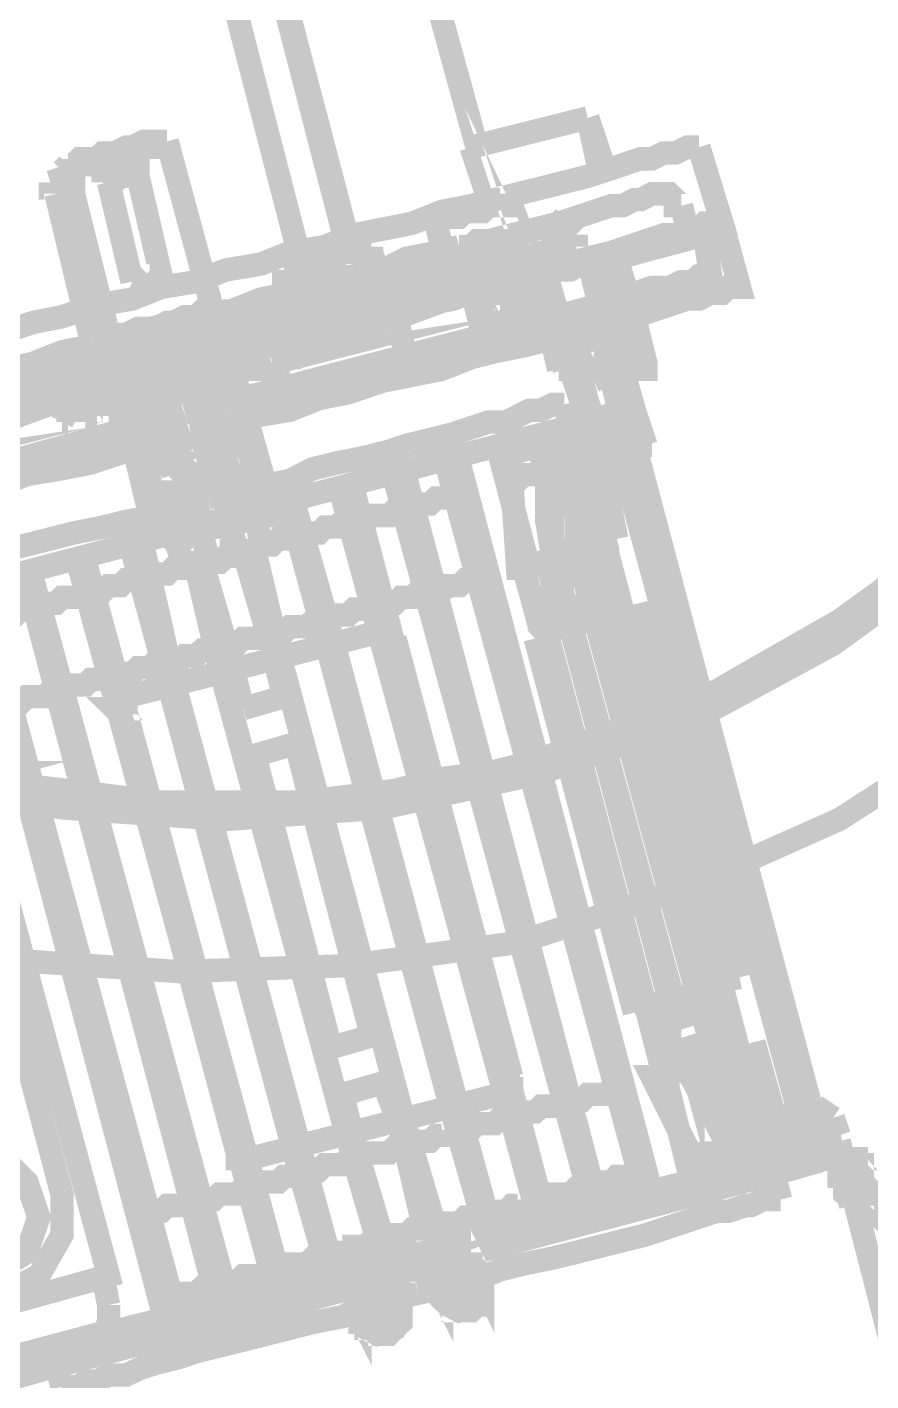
# Model space of a CAD drawing. Extents: x 0.1 to 11.6, y 0.3 to 16.2.
# Drawn here: x 10.2551 to 10.4958, y 6.325 to 6.7109 of the extents above; entities that cross this region are included whole.
import ezdxf

# ---------------------------------------------------------------- set-up
doc = ezdxf.new("R2010")
doc.units = 0
doc.header["$MEASUREMENT"] = 0

msp = doc.modelspace()

# ---------------------------------------------------------------- linework, layer by layer
at = {"color": 0, "const_width": 0.00667}
for points in [[(10.1433, 6.535), (10.1383, 6.53836), (10.0983, 6.56332), (10.0733, 6.52501), (10.1133, 6.49669), (10.1567, 6.47331), (10.2017, 6.45665), (10.25, 6.44499), (10.2983, 6.44168), (10.3467, 6.44336), (10.395, 6.44997), (10.4417, 6.465), (10.4867, 6.48503), (10.5283, 6.51167), (10.565, 6.54167), (10.5983, 6.57835), (10.6267, 6.61664), (10.65, 6.66), (10.6667, 6.70665), (10.6783, 6.75331), (10.6833, 6.80165), (10.6934, 7.12668)], [(10.3834, 6.67665), (10.36, 6.76167)], [(10.095, 6.56), (10.1367, 6.53331), (10.1767, 6.51335), (10.22, 6.49669), (10.265, 6.48833), (10.3117, 6.48503), (10.3567, 6.48833), (10.4017, 6.49832), (10.445, 6.51335), (10.485, 6.535), (10.5217, 6.56168), (10.555, 6.595), (10.5833, 6.62999), (10.6067, 6.66997), (10.6233, 6.71332), (10.635, 6.75836)], [(10.3467, 6.65001), (10.32, 6.75168)], [(10.32, 6.75), (10.3467, 6.64665)], [(10.3066, 6.74669), (10.3333, 6.64333)], [(10.3817, 6.67665), (10.415, 6.685)], [(10.3967, 6.64665), (10.3983, 6.64165), (10.3967, 6.64501)], [(10.415, 6.685), (10.4183, 6.66997)], [(10.42, 6.66997), (10.415, 6.685)], [(10.4467, 6.67665), (10.445, 6.67665), (10.4434, 6.67665), (10.44, 6.67503), (10.4367, 6.67503), (10.4333, 6.67333), (10.43, 6.67333), (10.425, 6.67165), (10.42, 6.66997), (10.415, 6.66835), (10.4083, 6.66667), (10.4017, 6.66499), (10.395, 6.66336), (10.3883, 6.66168), (10.3817, 6.66), (10.3733, 6.65831), (10.365, 6.655), (10.3567, 6.65332), (10.3483, 6.65169), (10.34, 6.64833), (10.33, 6.64665), (10.3217, 6.64333), (10.3117, 6.64165), (10.3033, 6.63835), (10.2933, 6.63667), (10.285, 6.63336), (10.275, 6.63167), (10.265, 6.62831), (10.2567, 6.62668), (10.2467, 6.62332)], [(10.2933, 6.67833), (10.295, 6.67833), (10.2933, 6.67833), (10.2933, 6.67665), (10.2917, 6.67665), (10.2884, 6.67665), (10.2867, 6.67503), (10.2833, 6.67503), (10.28, 6.67333)], [(10.2933, 6.67833), (10.2917, 6.67833), (10.29, 6.67833), (10.2884, 6.67833), (10.285, 6.67665), (10.2833, 6.67665), (10.28, 6.67503)], [(10.2867, 6.67665), (10.2867, 6.67333), (10.285, 6.67165), (10.2833, 6.67165), (10.2817, 6.67165)], [(10.3117, 6.61664), (10.295, 6.67833)], [(10.4467, 6.67665), (10.4533, 6.655), (10.4517, 6.655), (10.45, 6.655), (10.4483, 6.655), (10.4467, 6.65332), (10.4434, 6.65332), (10.44, 6.65169), (10.4367, 6.65169), (10.4316, 6.65001), (10.4267, 6.64833), (10.4217, 6.64665), (10.415, 6.64501), (10.4083, 6.64333), (10.4017, 6.64165), (10.395, 6.63997), (10.3883, 6.63835), (10.38, 6.63667), (10.3717, 6.63336), (10.3633, 6.63167), (10.355, 6.62999), (10.3467, 6.62668), (10.3383, 6.625), (10.3283, 6.62169), (10.32, 6.62001), (10.31, 6.61664), (10.3017, 6.61501)], [(10.3867, 6.66168), (10.3817, 6.67665)], [(10.28, 6.67333), (10.2767, 6.67333), (10.275, 6.67165), (10.2717, 6.67165), (10.27, 6.67165), (10.2683, 6.66997), (10.2667, 6.66997), (10.265, 6.66997)], [(10.28, 6.67503), (10.2767, 6.67503), (10.275, 6.67333), (10.2717, 6.67333), (10.27, 6.67333), (10.2683, 6.67165), (10.2667, 6.67165)], [(10.2717, 6.67333), (10.2767, 6.66997)], [(10.2867, 6.67333), (10.2867, 6.66835), (10.285, 6.66835), (10.2833, 6.66835), (10.2817, 6.66835)], [(10.2667, 6.67165), (10.265, 6.66997)], [(10.265, 6.66997), (10.2667, 6.66835)], [(10.2817, 6.67165), (10.28, 6.66997), (10.2783, 6.66997), (10.2767, 6.66997)], [(10.2767, 6.66997), (10.2767, 6.66667)], [(10.2667, 6.66835), (10.2617, 6.66667)], [(10.2633, 6.66336), (10.2633, 6.66499), (10.2617, 6.66499), (10.2617, 6.66667)], [(10.2667, 6.66835), (10.2667, 6.66667), (10.2667, 6.66499), (10.2683, 6.66499), (10.2683, 6.66336), (10.2783, 6.62332)], [(10.2817, 6.66835), (10.28, 6.66667), (10.2783, 6.66667), (10.2767, 6.66667)], [(10.2783, 6.66667), (10.285, 6.63835)], [(10.2867, 6.66835), (10.2933, 6.63997), (10.2917, 6.63997), (10.29, 6.63997)], [(10.2733, 6.62169), (10.2633, 6.66336)], [(10.3933, 6.66336), (10.3933, 6.66168), (10.3917, 6.66168), (10.3917, 6.66), (10.39, 6.66), (10.3867, 6.66), (10.385, 6.65831), (10.3817, 6.65831), (10.38, 6.65831), (10.3783, 6.65668), (10.375, 6.65668), (10.3733, 6.65668), (10.3717, 6.655)], [(10.3933, 6.66), (10.3933, 6.66168)], [(10.435, 6.66336), (10.4333, 6.66336), (10.43, 6.66168), (10.4283, 6.66168), (10.425, 6.66), (10.4217, 6.66), (10.4167, 6.65831), (10.4117, 6.65668), (10.4067, 6.655)], [(10.4417, 6.66), (10.44, 6.66), (10.44, 6.66168), (10.4383, 6.66336), (10.4367, 6.66336), (10.435, 6.66336)], [(10.3933, 6.66), (10.3983, 6.64665)], [(10.4434, 6.65332), (10.4417, 6.66)], [(10.4517, 6.655), (10.4533, 6.655), (10.4517, 6.655), (10.45, 6.65332), (10.4483, 6.65332), (10.445, 6.65332), (10.4417, 6.65169), (10.4383, 6.65001), (10.4333, 6.65001), (10.43, 6.64833), (10.4233, 6.64665), (10.4183, 6.64501), (10.4117, 6.64333), (10.4067, 6.64165), (10.3983, 6.63997), (10.3917, 6.63835), (10.385, 6.63667), (10.3767, 6.63336), (10.3683, 6.63167), (10.36, 6.62999), (10.3517, 6.62668), (10.3417, 6.625), (10.3333, 6.62332), (10.325, 6.62001), (10.315, 6.61833), (10.3066, 6.61501), (10.2967, 6.61333)], [(10.4533, 6.655), (10.4583, 6.63667), (10.4567, 6.63667), (10.455, 6.63667), (10.4533, 6.63499), (10.45, 6.63499), (10.4467, 6.63336), (10.4434, 6.63336), (10.4383, 6.63167), (10.4333, 6.62999), (10.4283, 6.62831), (10.4233, 6.62668), (10.4167, 6.625), (10.41, 6.62332), (10.4033, 6.62169), (10.3967, 6.62001), (10.3883, 6.61833), (10.3817, 6.61664), (10.3733, 6.61333), (10.365, 6.61165), (10.3567, 6.61003), (10.3467, 6.60667), (10.3383, 6.60499), (10.33, 6.60167), (10.32, 6.59999), (10.3117, 6.59668), (10.3017, 6.595)], [(10.3717, 6.655), (10.3717, 6.65668)], [(10.3717, 6.655), (10.375, 6.64165)], [(10.3717, 6.655), (10.3733, 6.655)], [(10.3867, 6.65001), (10.4067, 6.655)], [(10.405, 6.65001), (10.405, 6.65169), (10.405, 6.65332), (10.4067, 6.655), (10.4083, 6.65668)], [(10.4067, 6.655), (10.4083, 6.655), (10.41, 6.655), (10.41, 6.65332), (10.4117, 6.65169)], [(10.4467, 6.65332), (10.4483, 6.65169)], [(10.3867, 6.65001), (10.385, 6.65001), (10.3834, 6.65001), (10.3817, 6.64833), (10.38, 6.64833), (10.3783, 6.64833)], [(10.3867, 6.65001), (10.385, 6.64833), (10.385, 6.64665), (10.385, 6.64501), (10.3867, 6.64165)], [(10.3933, 6.64665), (10.3933, 6.64833), (10.3917, 6.64833), (10.3917, 6.65001), (10.39, 6.65001), (10.3883, 6.65001), (10.3867, 6.65001)], [(10.4067, 6.64333), (10.405, 6.65001)], [(10.4117, 6.65169), (10.4117, 6.64833)], [(10.4183, 6.63167), (10.4233, 6.63336), (10.4283, 6.63499), (10.4333, 6.63667), (10.4383, 6.63667), (10.4417, 6.63835), (10.445, 6.63835), (10.4467, 6.63997), (10.4483, 6.63997), (10.45, 6.63997), (10.4483, 6.65169)], [(10.4483, 6.65169), (10.4233, 6.64501)], [(10.3967, 6.64665), (10.3967, 6.64501), (10.395, 6.64501), (10.3933, 6.64501), (10.39, 6.64333), (10.3867, 6.64333), (10.3834, 6.64165), (10.38, 6.63997), (10.375, 6.63997), (10.37, 6.63835), (10.365, 6.63667), (10.3583, 6.63499), (10.3533, 6.63336), (10.3467, 6.63167), (10.34, 6.62999), (10.3317, 6.62831), (10.325, 6.62668), (10.3184, 6.625), (10.31, 6.62169), (10.3033, 6.62001), (10.295, 6.61833)], [(10.3783, 6.64833), (10.3717, 6.64665), (10.3633, 6.64501), (10.3567, 6.64165), (10.3483, 6.63997), (10.34, 6.63835), (10.33, 6.63499), (10.3217, 6.63336), (10.3133, 6.62999)], [(10.3283, 6.64165), (10.33, 6.64165), (10.3317, 6.64165), (10.3333, 6.64333), (10.335, 6.64333), (10.3383, 6.64333), (10.34, 6.64501), (10.3433, 6.64501), (10.345, 6.64665), (10.3483, 6.64665), (10.35, 6.64665), (10.3517, 6.64833), (10.3533, 6.64833)], [(10.3533, 6.64833), (10.3533, 6.64665), (10.355, 6.64165)], [(10.3967, 6.64665), (10.395, 6.64665), (10.3933, 6.64665), (10.3917, 6.64665), (10.39, 6.64501), (10.3867, 6.64501), (10.3834, 6.64333), (10.38, 6.64165), (10.375, 6.64165), (10.37, 6.63997), (10.365, 6.63835), (10.3583, 6.63667)], [(10.3983, 6.64665), (10.3967, 6.64665), (10.395, 6.64501), (10.3933, 6.64501), (10.39, 6.64501), (10.3883, 6.64333), (10.385, 6.64333), (10.3834, 6.64165), (10.38, 6.64165), (10.3783, 6.64165), (10.3767, 6.63997), (10.375, 6.63997), (10.3733, 6.63997)], [(10.3783, 6.64833), (10.38, 6.64833), (10.3817, 6.64665), (10.3834, 6.64665), (10.3834, 6.64501), (10.385, 6.64165)], [(10.385, 6.64165), (10.3883, 6.64165), (10.3917, 6.64333), (10.395, 6.64501), (10.3983, 6.64501), (10.4017, 6.64665), (10.405, 6.64665), (10.4083, 6.64833), (10.4117, 6.64833)], [(10.4, 6.64501), (10.3983, 6.64665)], [(10.25, 6.60835), (10.255, 6.61003), (10.2584, 6.61165), (10.2633, 6.61165), (10.2683, 6.61333), (10.2733, 6.61501), (10.2783, 6.61664), (10.2833, 6.61833), (10.2884, 6.61833), (10.295, 6.62001), (10.3, 6.62169), (10.305, 6.62332), (10.3117, 6.625), (10.3167, 6.62668), (10.3217, 6.62831), (10.3267, 6.62831), (10.3317, 6.62999), (10.335, 6.63167), (10.3383, 6.63167), (10.3417, 6.63336), (10.345, 6.63336), (10.3467, 6.63499), (10.35, 6.63499), (10.3517, 6.63667), (10.3517, 6.63835), (10.3533, 6.63997), (10.355, 6.64165), (10.3567, 6.64165)], [(10.3283, 6.64165), (10.3283, 6.63997), (10.3283, 6.63499)], [(10.3533, 6.64165), (10.355, 6.64165), (10.355, 6.63997), (10.3567, 6.63997), (10.3567, 6.63835), (10.3567, 6.63667)], [(10.36, 6.64333), (10.3617, 6.63499), (10.385, 6.64165)], [(10.3617, 6.64333), (10.3633, 6.63499)], [(10.3733, 6.63997), (10.375, 6.63997), (10.375, 6.64165)], [(10.39, 6.64501), (10.3933, 6.63336)], [(10.415, 6.64501), (10.4183, 6.63167), (10.3933, 6.625)], [(10.4, 6.64165), (10.4067, 6.61333)], [(10.4267, 6.63336), (10.4233, 6.64501), (10.4217, 6.64501), (10.42, 6.64501), (10.4183, 6.64333), (10.415, 6.64333), (10.4134, 6.64333), (10.41, 6.64165), (10.4067, 6.64165), (10.4033, 6.63997)], [(10.405, 6.64165), (10.405, 6.63997)], [(10.4183, 6.64333), (10.425, 6.61833), (10.4233, 6.61833), (10.4217, 6.61833), (10.42, 6.61664), (10.4183, 6.61664), (10.4167, 6.61664)], [(10.3733, 6.63835), (10.3733, 6.63997), (10.295, 6.61833), (10.2867, 6.61664), (10.28, 6.61501), (10.2733, 6.61333), (10.265, 6.61165), (10.2584, 6.61003), (10.2517, 6.60667), (10.245, 6.60499), (10.2383, 6.60335), (10.2317, 6.60167), (10.2267, 6.59999), (10.2217, 6.59999), (10.2167, 6.59831), (10.2116, 6.59668), (10.2083, 6.595), (10.2033, 6.595), (10.2017, 6.59332), (10.1983, 6.59332), (10.1967, 6.59332), (10.195, 6.59169), (10.1934, 6.59169)], [(10.29, 6.63997), (10.2884, 6.63835), (10.2867, 6.63835), (10.285, 6.63835)], [(10.285, 6.63835), (10.29, 6.63667)], [(10.29, 6.63667), (10.2933, 6.63997)], [(10.39, 6.63835), (10.3933, 6.625), (10.3033, 6.60167), (10.3, 6.61333), (10.3033, 6.61333), (10.3066, 6.61333), (10.3083, 6.61501), (10.31, 6.61501), (10.3117, 6.61501), (10.315, 6.60499)], [(10.4, 6.62169), (10.395, 6.63997)], [(10.4033, 6.63997), (10.4067, 6.62831)], [(10.3366, 6.63667), (10.335, 6.63499), (10.335, 6.63336), (10.335, 6.63167), (10.3383, 6.625)], [(10.3567, 6.63667), (10.3583, 6.63667)], [(10.3583, 6.63667), (10.36, 6.62999)], [(10.3633, 6.63499), (10.365, 6.63167)], [(10.3817, 6.63667), (10.3867, 6.61664)], [(10.3883, 6.62332), (10.3834, 6.63667)], [(10.3333, 6.62332), (10.3317, 6.62999), (10.325, 6.62831), (10.3167, 6.625), (10.31, 6.62332), (10.3017, 6.62169), (10.295, 6.62001), (10.2867, 6.61833), (10.28, 6.61501), (10.2717, 6.61333), (10.265, 6.61165), (10.2567, 6.61003), (10.25, 6.60835)], [(10.2733, 6.62001), (10.2767, 6.62001), (10.2833, 6.62332), (10.29, 6.625), (10.2983, 6.62668), (10.305, 6.62831), (10.3117, 6.62999), (10.3133, 6.62999), (10.3133, 6.62831), (10.315, 6.62668)], [(10.28, 6.61664), (10.2783, 6.62169), (10.28, 6.62332), (10.2817, 6.62332), (10.2833, 6.62332), (10.2867, 6.625), (10.2884, 6.625), (10.2917, 6.625), (10.295, 6.62668), (10.2967, 6.62668), (10.3, 6.62831), (10.3033, 6.62831), (10.305, 6.62999), (10.3066, 6.62999), (10.3083, 6.62999)], [(10.31, 6.62332), (10.3083, 6.62999)], [(10.33, 6.62999), (10.33, 6.63167), (10.3283, 6.63167), (10.3283, 6.63336), (10.3267, 6.63336)], [(10.3633, 6.61664), (10.36, 6.62999)], [(10.39, 6.63336), (10.39, 6.63167)], [(10.39, 6.63336), (10.39, 6.63167)], [(10.3917, 6.63167), (10.3917, 6.63336), (10.39, 6.63336)], [(10.39, 6.63167), (10.3917, 6.63167)], [(10.3917, 6.63167), (10.39, 6.63167)], [(10.3917, 6.63336), (10.3917, 6.63167)], [(10.3917, 6.63336), (10.3933, 6.63336)], [(10.3933, 6.63167), (10.3917, 6.63167)], [(10.3933, 6.63336), (10.3933, 6.63167)], [(10.3933, 6.63336), (10.395, 6.63336)], [(10.3933, 6.63336), (10.3933, 6.63167)], [(10.3933, 6.63336), (10.3933, 6.63167)], [(10.2983, 6.62668), (10.3, 6.62169)], [(10.315, 6.62668), (10.315, 6.62332)], [(10.3233, 6.62668), (10.3233, 6.62831)], [(10.4283, 6.62831), (10.4316, 6.61501), (10.4316, 6.61333), (10.43, 6.61333), (10.4283, 6.61333), (10.425, 6.61333), (10.4233, 6.61165), (10.42, 6.61165), (10.4167, 6.61003)], [(10.2884, 6.625), (10.29, 6.61833)], [(10.315, 6.62332), (10.3133, 6.62169), (10.3117, 6.62169), (10.31, 6.62169), (10.3083, 6.62001), (10.305, 6.62001), (10.3033, 6.62001), (10.3017, 6.62001), (10.3, 6.61833), (10.3017, 6.61501)], [(10.4067, 6.62332), (10.4117, 6.60835)], [(10.4217, 6.62332), (10.42, 6.62169), (10.4183, 6.62169), (10.4167, 6.62169), (10.415, 6.62169)], [(10.4217, 6.62332), (10.42, 6.62332), (10.4183, 6.62332), (10.4167, 6.62332), (10.415, 6.62169)], [(10.4233, 6.61833), (10.4217, 6.62332)], [(10.295, 6.61833), (10.2884, 6.61664), (10.28, 6.61501), (10.2733, 6.61165), (10.265, 6.61003), (10.2584, 6.60835), (10.2517, 6.60667), (10.245, 6.60499), (10.2383, 6.60335), (10.2317, 6.60167), (10.2267, 6.59999), (10.22, 6.59831), (10.215, 6.59668), (10.2116, 6.595), (10.2067, 6.595), (10.2033, 6.59332), (10.2, 6.59332), (10.1983, 6.59169), (10.1967, 6.59169), (10.195, 6.59169), (10.1934, 6.59169)], [(10.2733, 6.62001), (10.265, 6.61833), (10.2567, 6.61501), (10.2483, 6.61333), (10.2383, 6.61003), (10.2317, 6.60835), (10.2233, 6.60667), (10.215, 6.60499), (10.2083, 6.60167)], [(10.28, 6.61833), (10.275, 6.61664), (10.275, 6.61833), (10.275, 6.62001), (10.2733, 6.62169)], [(10.2733, 6.62001), (10.2733, 6.61833), (10.275, 6.61664), (10.275, 6.61501), (10.2767, 6.61165)], [(10.28, 6.61833), (10.2817, 6.60835)], [(10.2917, 6.61165), (10.29, 6.61664), (10.2917, 6.61664), (10.2933, 6.61664), (10.295, 6.61664), (10.295, 6.61833), (10.2967, 6.61833), (10.2983, 6.61833), (10.3, 6.61833)], [(10.3267, 6.61833), (10.325, 6.61833), (10.3233, 6.61833), (10.3217, 6.61664), (10.32, 6.61664), (10.3167, 6.61501), (10.3133, 6.61501), (10.31, 6.61333), (10.305, 6.61333), (10.3017, 6.61165), (10.2967, 6.61003)], [(10.3317, 6.61664), (10.3267, 6.61833)], [(10.415, 6.62169), (10.4117, 6.62001), (10.41, 6.62001), (10.4083, 6.62001), (10.4083, 6.61833), (10.4067, 6.61833)], [(10.4083, 6.62001), (10.4067, 6.61833)], [(10.4067, 6.61833), (10.4083, 6.61333)], [(10.415, 6.62169), (10.4117, 6.62169), (10.41, 6.62169), (10.4083, 6.62001)], [(10.2767, 6.61165), (10.2783, 6.61333), (10.28, 6.61333), (10.2817, 6.61333), (10.2833, 6.61501), (10.285, 6.61501), (10.2867, 6.61501), (10.2884, 6.61501), (10.29, 6.61664)], [(10.3017, 6.61501), (10.2967, 6.61333)], [(10.3033, 6.61501), (10.305, 6.61333)], [(10.3117, 6.61664), (10.325, 6.57167), (10.3233, 6.57167), (10.3217, 6.57167), (10.32, 6.57167), (10.3167, 6.56999), (10.315, 6.56999), (10.3117, 6.56836), (10.3083, 6.56836)], [(10.31, 6.61501), (10.3133, 6.60335)], [(10.325, 6.61501), (10.3217, 6.61333), (10.3233, 6.61333)], [(10.325, 6.57335), (10.3133, 6.61501)], [(10.325, 6.61501), (10.325, 6.61333), (10.3233, 6.61333), (10.3217, 6.61333)], [(10.3283, 6.61501), (10.33, 6.61501)], [(10.3283, 6.61501), (10.33, 6.61501)], [(10.33, 6.61501), (10.33, 6.61664)], [(10.33, 6.61664), (10.33, 6.61501)], [(10.3317, 6.61664), (10.3333, 6.61664)], [(10.4167, 6.61664), (10.4134, 6.61501), (10.4117, 6.61501), (10.41, 6.61501), (10.4083, 6.61333), (10.4067, 6.61333)], [(10.4117, 6.61501), (10.4167, 6.59831)], [(10.4117, 6.61501), (10.4183, 6.59)], [(10.42, 6.61664), (10.4267, 6.59169), (10.425, 6.59169), (10.4233, 6.59169)], [(10.425, 6.60167), (10.42, 6.61664)], [(10.2967, 6.61333), (10.2917, 6.61165), (10.165, 6.57835), (10.16, 6.59), (10.1583, 6.59), (10.155, 6.59169), (10.15, 6.59169)], [(10.2967, 6.61333), (10.2867, 6.61003), (10.2783, 6.60835), (10.2683, 6.60499), (10.26, 6.60335), (10.2517, 6.59999)], [(10.2667, 6.61165), (10.265, 6.61333)], [(10.2884, 6.61165), (10.29, 6.61003)], [(10.3, 6.61333), (10.3, 6.61165), (10.2983, 6.61165), (10.2967, 6.61165), (10.295, 6.61165), (10.2933, 6.61003)], [(10.305, 6.61333), (10.3117, 6.58832), (10.31, 6.58832), (10.3083, 6.58664), (10.3066, 6.58664), (10.3033, 6.58664)], [(10.3133, 6.61165), (10.3117, 6.61003), (10.31, 6.61003), (10.3083, 6.61003)], [(10.3217, 6.61333), (10.32, 6.61333), (10.3184, 6.61333), (10.3167, 6.61333), (10.315, 6.61165), (10.3133, 6.61165)], [(10.3133, 6.61165), (10.315, 6.61165)], [(10.3133, 6.61165), (10.315, 6.61165)], [(10.425, 6.61333), (10.4283, 6.60167)], [(10.2067, 6.57497), (10.2967, 6.59999), (10.2933, 6.61003), (10.29, 6.61003), (10.2884, 6.61003), (10.2867, 6.60835), (10.285, 6.60835), (10.2833, 6.60835), (10.285, 6.59668)], [(10.2967, 6.61003), (10.2933, 6.61003), (10.29, 6.60835), (10.285, 6.60667), (10.2817, 6.60667), (10.2783, 6.60499), (10.275, 6.60499), (10.2733, 6.60335), (10.27, 6.60335), (10.2683, 6.60335), (10.2683, 6.60167), (10.2667, 6.60167)], [(10.2817, 6.60835), (10.2933, 6.56332)], [(10.2833, 6.60835), (10.2867, 6.59668)], [(10.2884, 6.61003), (10.295, 6.58333)], [(10.4167, 6.61003), (10.4117, 6.60835), (10.415, 6.59831), (10.32, 6.57335), (10.3167, 6.57167), (10.315, 6.57167), (10.3133, 6.57167), (10.3117, 6.56999), (10.31, 6.56999), (10.3083, 6.56999), (10.3066, 6.56999), (10.305, 6.56836), (10.3033, 6.56836), (10.3017, 6.56836), (10.3, 6.56836), (10.3, 6.56668), (10.2967, 6.56668)], [(10.3, 6.60835), (10.3, 6.60667), (10.2983, 6.60667)], [(10.3083, 6.61003), (10.3066, 6.61003), (10.305, 6.61003), (10.3033, 6.61003), (10.3017, 6.60835), (10.3, 6.60835)], [(10.3, 6.60835), (10.3017, 6.60835)], [(10.3083, 6.61003), (10.31, 6.61003)], [(10.3167, 6.58333), (10.32, 6.57335), (10.415, 6.59831), (10.4117, 6.60835)], [(10.2833, 6.60335), (10.2817, 6.60335), (10.28, 6.60335), (10.2783, 6.60167), (10.2767, 6.60167), (10.275, 6.60167), (10.275, 6.59999)], [(10.2817, 6.60667), (10.2917, 6.565)], [(10.2833, 6.60335), (10.285, 6.60335)], [(10.2884, 6.60335), (10.2867, 6.60335), (10.285, 6.60335), (10.2833, 6.60335)], [(10.2967, 6.60667), (10.295, 6.60667), (10.2933, 6.60667), (10.2917, 6.60667), (10.29, 6.60499), (10.2884, 6.60499), (10.2867, 6.60499)], [(10.2867, 6.60499), (10.2884, 6.60335)], [(10.2867, 6.60499), (10.2884, 6.60335)], [(10.2983, 6.60667), (10.2967, 6.60667)], [(10.3066, 6.57667), (10.3133, 6.57835), (10.3217, 6.58003), (10.33, 6.58165), (10.3366, 6.58501), (10.3433, 6.58664), (10.3517, 6.58832), (10.3583, 6.59), (10.3633, 6.59169), (10.37, 6.59332), (10.3767, 6.595), (10.3817, 6.59668), (10.3867, 6.59831), (10.3917, 6.59831), (10.395, 6.59999), (10.3983, 6.60167), (10.4017, 6.60167), (10.405, 6.60335), (10.4067, 6.60335), (10.4083, 6.60335)], [(10.41, 6.59668), (10.4083, 6.60335)], [(10.2667, 6.60167), (10.265, 6.59831)], [(10.2667, 6.59831), (10.2667, 6.59999)], [(10.2667, 6.59999), (10.2667, 6.59831)], [(10.2683, 6.59999), (10.2683, 6.59831)], [(10.2683, 6.59831), (10.2683, 6.59999)], [(10.275, 6.60167), (10.2717, 6.59999)], [(10.275, 6.59999), (10.2733, 6.59999), (10.2717, 6.59999)], [(10.2733, 6.59999), (10.2733, 6.60167), (10.275, 6.60167)], [(10.415, 6.59831), (10.425, 6.60167)], [(10.425, 6.60167), (10.4267, 6.60167), (10.4283, 6.60167)], [(10.4283, 6.60167), (10.43, 6.60167)], [(10.4316, 6.59169), (10.4283, 6.60167)], [(10.265, 6.59831), (10.2667, 6.59831)], [(10.2917, 6.57667), (10.2933, 6.57667), (10.295, 6.57835), (10.2983, 6.57835), (10.3017, 6.58003), (10.3033, 6.58003), (10.3066, 6.58165), (10.31, 6.58165), (10.3133, 6.58165), (10.315, 6.58333), (10.3167, 6.58333), (10.3184, 6.58333), (10.32, 6.58501), (10.315, 6.59831)], [(10.4167, 6.59668), (10.4067, 6.59332), (10.415, 6.56168)], [(10.4167, 6.58832), (10.415, 6.59831)], [(10.4217, 6.59831), (10.4167, 6.59668), (10.4233, 6.565)], [(10.4267, 6.59831), (10.4217, 6.59831), (10.4783, 6.38997)], [(10.4267, 6.59831), (10.4783, 6.40332)], [(10.3017, 6.595), (10.2917, 6.59169), (10.2833, 6.59), (10.2733, 6.58664), (10.265, 6.58501), (10.255, 6.58333), (10.2467, 6.58003)], [(10.2917, 6.57667), (10.2867, 6.59169)], [(10.3017, 6.59169), (10.3, 6.59169), (10.2983, 6.59169), (10.2967, 6.59), (10.295, 6.59)], [(10.3033, 6.59169), (10.3, 6.59), (10.2983, 6.59), (10.2967, 6.59), (10.295, 6.58832)], [(10.3083, 6.59332), (10.3066, 6.59332), (10.305, 6.59332), (10.3017, 6.59169)], [(10.3083, 6.59332), (10.31, 6.59332), (10.3083, 6.59169), (10.3066, 6.59169), (10.305, 6.59169), (10.3033, 6.59169)], [(10.3117, 6.58832), (10.31, 6.59332)], [(10.39, 6.58832), (10.4067, 6.59332)], [(10.405, 6.56), (10.4033, 6.56999), (10.4033, 6.58501), (10.4, 6.59169)], [(10.4017, 6.59169), (10.4033, 6.58501), (10.405, 6.58501), (10.4067, 6.58501), (10.4083, 6.58664), (10.41, 6.58664)], [(10.4083, 6.595), (10.4117, 6.58664), (10.4134, 6.58664), (10.4134, 6.58832), (10.415, 6.58832)], [(10.4117, 6.56168), (10.4117, 6.57167), (10.41, 6.58664), (10.4083, 6.59332)], [(10.4134, 6.595), (10.415, 6.58832), (10.4167, 6.58832)], [(10.4167, 6.56332), (10.4167, 6.57335), (10.415, 6.58832), (10.4134, 6.595)], [(10.4283, 6.59169), (10.4167, 6.58832)], [(10.4233, 6.59169), (10.4217, 6.59), (10.42, 6.59), (10.4183, 6.59)], [(10.4283, 6.59169), (10.43, 6.59169), (10.4316, 6.59169)], [(10.4283, 6.59169), (10.48, 6.39833)], [(10.4316, 6.59169), (10.4333, 6.59169)], [(10.295, 6.59), (10.295, 6.58832)], [(10.295, 6.58832), (10.2967, 6.58333)], [(10.3983, 6.55664), (10.39, 6.58832)], [(10.3917, 6.59), (10.3933, 6.58165), (10.395, 6.58165), (10.3967, 6.58333), (10.3983, 6.58333), (10.4, 6.58333), (10.4017, 6.58501), (10.4033, 6.58501)], [(10.415, 6.58832), (10.4167, 6.57667), (10.4167, 6.56332), (10.4183, 6.56332), (10.42, 6.56332)], [(10.4167, 6.58832), (10.4183, 6.57335), (10.42, 6.56332)], [(10.4167, 6.58832), (10.4183, 6.57667), (10.42, 6.56332)], [(10.42, 6.56332), (10.4167, 6.58832)], [(10.3033, 6.58664), (10.3017, 6.58501), (10.3, 6.58501), (10.2983, 6.58501), (10.2967, 6.58501), (10.295, 6.58333)], [(10.3, 6.58501), (10.3033, 6.56836)], [(10.3, 6.58501), (10.3066, 6.56)], [(10.3083, 6.58664), (10.315, 6.56168), (10.3133, 6.56168), (10.3117, 6.56168), (10.31, 6.56168)], [(10.3133, 6.57167), (10.3083, 6.58664)], [(10.3783, 6.58664), (10.375, 6.58501), (10.4316, 6.37668)], [(10.3783, 6.58664), (10.4333, 6.37831)], [(10.4033, 6.58501), (10.405, 6.57335), (10.405, 6.56), (10.4067, 6.56), (10.4083, 6.56), (10.41, 6.56), (10.41, 6.56168), (10.4117, 6.56168)], [(10.4117, 6.58664), (10.4117, 6.57497), (10.4134, 6.56168), (10.415, 6.56168), (10.4167, 6.56168), (10.4167, 6.56332)], [(10.315, 6.58333), (10.3184, 6.57167)], [(10.3633, 6.58165), (10.36, 6.58165), (10.4167, 6.37332)], [(10.3633, 6.58165), (10.4183, 6.37332)], [(10.3933, 6.58165), (10.395, 6.55664), (10.3967, 6.55664), (10.3983, 6.55832), (10.4, 6.55832), (10.4017, 6.55832), (10.4033, 6.55832), (10.405, 6.56)], [(10.1967, 6.56668), (10.2, 6.55165), (10.2017, 6.54167), (10.2967, 6.56668), (10.295, 6.57835)], [(10.2067, 6.54167), (10.205, 6.54833), (10.205, 6.55003), (10.2067, 6.55003), (10.2083, 6.55003), (10.2116, 6.55165), (10.215, 6.55165), (10.2183, 6.55333), (10.2217, 6.55333), (10.2267, 6.55501), (10.2317, 6.55664), (10.2367, 6.55832), (10.2433, 6.56), (10.2483, 6.56168), (10.255, 6.56332), (10.2617, 6.565), (10.2683, 6.56668), (10.2767, 6.56836), (10.2833, 6.56999), (10.2917, 6.57167), (10.2983, 6.57497), (10.3066, 6.57667)], [(10.295, 6.57835), (10.2983, 6.56668)], [(10.4017, 6.36833), (10.345, 6.57667), (10.3483, 6.57835)], [(10.3483, 6.57835), (10.4033, 6.37001)], [(10.365, 6.57497), (10.3666, 6.57497), (10.3683, 6.57497), (10.37, 6.57497), (10.3717, 6.57667), (10.3733, 6.57667), (10.375, 6.57667), (10.3767, 6.57667), (10.3783, 6.57835)], [(10.32, 6.57335), (10.3167, 6.57167)], [(10.32, 6.57335), (10.3217, 6.56332), (10.3217, 6.56168)], [(10.34, 6.53668), (10.33, 6.57335), (10.3317, 6.57335)], [(10.3317, 6.57335), (10.3417, 6.53836)], [(10.35, 6.56999), (10.3517, 6.56999), (10.3533, 6.57167), (10.355, 6.57167), (10.3567, 6.57167), (10.3583, 6.57167), (10.36, 6.57335), (10.3617, 6.57335), (10.3633, 6.57335)], [(10.3083, 6.56836), (10.305, 6.56668), (10.3033, 6.56668), (10.3, 6.565), (10.2983, 6.565), (10.295, 6.565), (10.2933, 6.56332)], [(10.3167, 6.57167), (10.315, 6.57167), (10.3133, 6.57167), (10.3117, 6.56999), (10.31, 6.56999), (10.3083, 6.56999), (10.3067, 6.56999), (10.305, 6.56836), (10.3033, 6.56836)], [(10.335, 6.56668), (10.3366, 6.56668), (10.3383, 6.56668), (10.34, 6.56836), (10.3417, 6.56836), (10.3433, 6.56836), (10.345, 6.56999), (10.3467, 6.56999)], [(10.29, 6.55501), (10.2917, 6.55501), (10.2933, 6.55501), (10.295, 6.55501), (10.2967, 6.55664), (10.2983, 6.55664), (10.3, 6.55664), (10.2967, 6.56668), (10.2017, 6.54167), (10.1917, 6.53836), (10.19, 6.53836), (10.1883, 6.53836), (10.1917, 6.52669)], [(10.3217, 6.56332), (10.3233, 6.56332), (10.325, 6.56332), (10.3267, 6.565), (10.3283, 6.565), (10.33, 6.565), (10.3317, 6.565)], [(10.4167, 6.56332), (10.4233, 6.565)], [(10.295, 6.52501), (10.285, 6.56168), (10.2884, 6.56168)], [(10.2884, 6.56168), (10.2967, 6.52501)], [(10.305, 6.55832), (10.3066, 6.55832), (10.3083, 6.55832), (10.31, 6.55832), (10.3117, 6.56), (10.3133, 6.56), (10.315, 6.56), (10.3167, 6.56168)], [(10.31, 6.56168), (10.3083, 6.56), (10.3066, 6.56)], [(10.3167, 6.56168), (10.3184, 6.56168), (10.32, 6.56168)], [(10.3167, 6.56168), (10.325, 6.53331)], [(10.32, 6.56168), (10.3217, 6.56332)], [(10.32, 6.56168), (10.3267, 6.53331)], [(10.395, 6.55664), (10.3967, 6.55664), (10.4167, 6.56168)], [(10.4616, 6.39333), (10.4567, 6.40332), (10.4517, 6.41499), (10.4117, 6.56168)], [(10.4134, 6.56168), (10.4517, 6.41667), (10.4533, 6.41667), (10.455, 6.41667)], [(10.4167, 6.56332), (10.4167, 6.56168), (10.4217, 6.54335)], [(10.465, 6.39833), (10.46, 6.40668), (10.455, 6.41667), (10.4167, 6.56332)], [(10.4167, 6.56332), (10.4567, 6.41667), (10.4567, 6.41835), (10.4583, 6.41835)], [(10.4683, 6.39501), (10.4633, 6.405), (10.4583, 6.41835), (10.42, 6.56332)], [(10.42, 6.56332), (10.4583, 6.41835)], [(10.4583, 6.41835), (10.42, 6.56332)], [(10.5084, 6.55832), (10.4983, 6.55003), (10.4867, 6.54167), (10.475, 6.535), (10.4633, 6.52832), (10.4517, 6.52165), (10.4383, 6.51665), (10.4267, 6.51167), (10.4134, 6.50667), (10.4, 6.50168), (10.3867, 6.49832), (10.3733, 6.49669), (10.36, 6.49333), (10.3467, 6.49164), (10.3333, 6.49001), (10.32, 6.49001), (10.3066, 6.49001), (10.2933, 6.49001), (10.28, 6.49164), (10.2667, 6.49333), (10.2517, 6.49501)], [(10.2717, 6.55832), (10.27, 6.55664), (10.3267, 6.34831)], [(10.2717, 6.55832), (10.3283, 6.34999)], [(10.3017, 6.55664), (10.3, 6.55664)], [(10.3017, 6.55664), (10.3033, 6.55664), (10.3033, 6.55832), (10.305, 6.55832)], [(10.3033, 6.55664), (10.31, 6.52832)], [(10.305, 6.55832), (10.3133, 6.53)], [(10.395, 6.55664), (10.3967, 6.55664)], [(10.4, 6.53668), (10.4017, 6.53836), (10.3967, 6.55664)], [(10.4183, 6.55664), (10.4017, 6.55165)], [(10.405, 6.55832), (10.405, 6.56)], [(10.405, 6.56), (10.445, 6.41336), (10.445, 6.41499), (10.4467, 6.41499), (10.4483, 6.41499), (10.45, 6.41499), (10.4517, 6.41499)], [(10.31, 6.345), (10.255, 6.55333), (10.2567, 6.55333)], [(10.2567, 6.55333), (10.3133, 6.345)], [(10.275, 6.55003), (10.2767, 6.55003), (10.2783, 6.55165), (10.28, 6.55165), (10.2817, 6.55165), (10.2833, 6.55333), (10.285, 6.55333), (10.2867, 6.55333)], [(10.3717, 6.55003), (10.3733, 6.55003), (10.375, 6.55165), (10.3767, 6.55165), (10.3783, 6.55165), (10.38, 6.55333), (10.3817, 6.55333), (10.3834, 6.55333)], [(10.2416, 6.55003), (10.24, 6.54833), (10.295, 6.34)], [(10.2416, 6.55003), (10.2983, 6.34169)], [(10.26, 6.54665), (10.2617, 6.54665), (10.2633, 6.54665), (10.265, 6.54833), (10.2667, 6.54833), (10.2683, 6.54833), (10.27, 6.54833), (10.2717, 6.55003)], [(10.3567, 6.54665), (10.3583, 6.54665), (10.36, 6.54665), (10.3617, 6.54833), (10.3633, 6.54833), (10.365, 6.54833), (10.3666, 6.55003), (10.3683, 6.55003)], [(10.4033, 6.54833), (10.4033, 6.55003), (10.4017, 6.55165)], [(10.2433, 6.54167), (10.245, 6.54167), (10.2467, 6.54335), (10.2483, 6.54335), (10.25, 6.54335), (10.2517, 6.54335), (10.2533, 6.54497), (10.255, 6.54497), (10.2567, 6.54497)], [(10.3417, 6.54167), (10.3433, 6.54335), (10.345, 6.54335), (10.3467, 6.54335), (10.3483, 6.54497), (10.35, 6.54497), (10.3517, 6.54497), (10.3533, 6.54497)], [(10.42, 6.54833), (10.405, 6.54335), (10.405, 6.54497), (10.4033, 6.54497), (10.4033, 6.54665), (10.4033, 6.54833)], [(10.325, 6.53836), (10.3267, 6.53836), (10.3283, 6.53836), (10.33, 6.53999), (10.3317, 6.53999), (10.3333, 6.53999), (10.335, 6.53999), (10.3366, 6.54167), (10.3383, 6.54167)], [(10.4217, 6.54335), (10.4017, 6.53836)], [(10.42, 6.54335), (10.4483, 6.43668)], [(10.4233, 6.54167), (10.4217, 6.54335)], [(10.4233, 6.54167), (10.43, 6.54335), (10.4583, 6.44)], [(10.2833, 6.52001), (10.355, 6.53836)], [(10.3117, 6.535), (10.3133, 6.535), (10.315, 6.535), (10.3167, 6.53668), (10.3184, 6.53668), (10.32, 6.53668), (10.3217, 6.53668), (10.3233, 6.53836)], [(10.3767, 6.40001), (10.34, 6.53668), (10.3417, 6.53836)], [(10.3417, 6.53836), (10.3783, 6.40169), (10.3883, 6.36501)], [(10.355, 6.53836), (10.3567, 6.53836), (10.3583, 6.53836), (10.3583, 6.53668), (10.36, 6.53668)], [(10.4316, 6.43164), (10.4033, 6.53836)], [(10.4383, 6.43332), (10.41, 6.53999)], [(10.36, 6.53668), (10.3933, 6.41168)], [(10.4283, 6.43001), (10.4, 6.53668)], [(10.2817, 6.52669), (10.2833, 6.52669), (10.285, 6.52669), (10.2867, 6.52832), (10.2884, 6.52832), (10.29, 6.52832), (10.2917, 6.53), (10.2933, 6.53)], [(10.2967, 6.53), (10.2983, 6.53), (10.3, 6.53168), (10.3017, 6.53168), (10.3033, 6.53168), (10.305, 6.53331), (10.3066, 6.53331), (10.3083, 6.53331)], [(10.3467, 6.39333), (10.31, 6.52832), (10.3133, 6.53)], [(10.3167, 6.51665), (10.3133, 6.53)], [(10.3283, 6.52001), (10.325, 6.53331), (10.3267, 6.53331)], [(10.3267, 6.53331), (10.3633, 6.39665), (10.3717, 6.36833)], [(10.265, 6.52165), (10.2667, 6.52333), (10.2683, 6.52333), (10.27, 6.52333), (10.2717, 6.52333), (10.2733, 6.52501), (10.275, 6.52501), (10.2767, 6.52501), (10.2783, 6.52501)], [(10.3317, 6.38835), (10.295, 6.52501), (10.2967, 6.52501)], [(10.2967, 6.52501), (10.3333, 6.38997), (10.3433, 6.35335)], [(10.25, 6.51833), (10.2517, 6.51833), (10.2533, 6.51833), (10.255, 6.52001), (10.2567, 6.52001), (10.2584, 6.52001), (10.26, 6.52001), (10.2617, 6.52165), (10.2633, 6.52165)], [(10.2817, 6.51497), (10.28, 6.51665), (10.2817, 6.51665), (10.2817, 6.51833), (10.2833, 6.51833), (10.2833, 6.52001)], [(10.3283, 6.52001), (10.3167, 6.51665)], [(10.315, 6.38997), (10.2817, 6.51497)], [(10.32, 6.50331), (10.3317, 6.50667), (10.3533, 6.42333)], [(10.3417, 6.41997), (10.32, 6.50331)], [(10.2233, 6.49333), (10.2416, 6.49832), (10.24, 6.49832), (10.2367, 6.49832)], [(10.25, 6.435), (10.265, 6.37831), (10.265, 6.36664), (10.2584, 6.35499), (10.2483, 6.34999), (10.235, 6.34999), (10.225, 6.35499), (10.22, 6.36664), (10.1967, 6.45167)], [(10.45, 6.43832), (10.4583, 6.44)], [(10.45, 6.43832), (10.45, 6.43668), (10.455, 6.41835)], [(10.4283, 6.43001), (10.4316, 6.43164), (10.45, 6.43668)], [(10.4367, 6.41168), (10.4316, 6.43164)], [(10.4517, 6.43164), (10.435, 6.42665)], [(10.4367, 6.42333), (10.4367, 6.42503), (10.435, 6.42665)], [(10.3533, 6.42333), (10.3417, 6.41997)], [(10.455, 6.42333), (10.4383, 6.41835), (10.4383, 6.41997), (10.4367, 6.42165), (10.4367, 6.42333)], [(10.455, 6.41835), (10.4367, 6.41168)], [(10.4567, 6.41667), (10.455, 6.41835)], [(10.4567, 6.41667), (10.4633, 6.41835), (10.4717, 6.38835)], [(10.4683, 6.39501), (10.4633, 6.40831), (10.4583, 6.41835)], [(10.4683, 6.39501), (10.4583, 6.41835)], [(10.4434, 6.41499), (10.4434, 6.41336), (10.45, 6.40169), (10.455, 6.39165)], [(10.4633, 6.39333), (10.4567, 6.40668), (10.4517, 6.41667)], [(10.4533, 6.41667), (10.4633, 6.38499)], [(10.465, 6.39833), (10.46, 6.40831), (10.4567, 6.41667)], [(10.3617, 6.39665), (10.3567, 6.41), (10.345, 6.40668)], [(10.3933, 6.41168), (10.3933, 6.41), (10.3933, 6.40831), (10.3917, 6.40831), (10.3917, 6.40668), (10.39, 6.40668)], [(10.445, 6.38835), (10.4333, 6.41168), (10.435, 6.41168), (10.4367, 6.41168), (10.4383, 6.41168), (10.44, 6.41336), (10.4417, 6.41336), (10.4434, 6.41336)], [(10.4333, 6.41168), (10.4367, 6.41168)], [(10.4333, 6.41168), (10.435, 6.41168)], [(10.4633, 6.38499), (10.445, 6.37999), (10.4367, 6.41336)], [(10.4567, 6.39165), (10.45, 6.40332), (10.445, 6.41336)], [(10.39, 6.40668), (10.3184, 6.38835)], [(10.345, 6.40668), (10.3483, 6.39333), (10.3567, 6.36501)], [(10.41, 6.405), (10.4117, 6.405), (10.4134, 6.405), (10.415, 6.40668), (10.4167, 6.40668), (10.4183, 6.40668), (10.42, 6.40668), (10.4217, 6.40831), (10.4233, 6.40831)], [(10.395, 6.40001), (10.3967, 6.40169), (10.3983, 6.40169), (10.4, 6.40169), (10.4017, 6.40332), (10.4033, 6.40332), (10.405, 6.40332), (10.4067, 6.40332), (10.4083, 6.405)], [(10.48, 6.40332), (10.465, 6.39833), (10.465, 6.39665), (10.4667, 6.39501)], [(10.48, 6.40332), (10.485, 6.40001)], [(10.3867, 6.36501), (10.3767, 6.40001), (10.3783, 6.40169)], [(10.38, 6.39665), (10.3817, 6.39665), (10.3834, 6.39833), (10.385, 6.39833), (10.3867, 6.39833), (10.3883, 6.39833), (10.39, 6.40001), (10.3917, 6.40001), (10.3933, 6.40001)], [(10.465, 6.39833), (10.4667, 6.39665), (10.4667, 6.39501)], [(10.48, 6.39833), (10.4683, 6.39501)], [(10.48, 6.39833), (10.4817, 6.39833)], [(10.4817, 6.39833), (10.4833, 6.39833)], [(10.485, 6.38835), (10.4833, 6.39833)], [(10.485, 6.40001), (10.4867, 6.39501)], [(10.3683, 6.36833), (10.3617, 6.39665), (10.3633, 6.39665)], [(10.365, 6.39333), (10.3666, 6.39333), (10.3683, 6.39333), (10.37, 6.39333), (10.3717, 6.39501), (10.3733, 6.39501), (10.375, 6.39501), (10.3767, 6.39501), (10.3767, 6.39665)], [(10.4667, 6.39501), (10.4667, 6.39333), (10.465, 6.39333), (10.4633, 6.39333)], [(10.4683, 6.38997), (10.4667, 6.39501)], [(10.4683, 6.38997), (10.4667, 6.39501)], [(10.4683, 6.39501), (10.4667, 6.39501)], [(10.4833, 6.38835), (10.4717, 6.38499), (10.4683, 6.39501)], [(10.4867, 6.39501), (10.4683, 6.38997)], [(10.4867, 6.39333), (10.485, 6.39333), (10.4833, 6.39333), (10.4817, 6.39333), (10.48, 6.39165), (10.4767, 6.39165), (10.4733, 6.38997), (10.47, 6.38997), (10.465, 6.38835), (10.46, 6.38667), (10.455, 6.38499), (10.45, 6.38336), (10.4434, 6.38167), (10.4367, 6.37999), (10.43, 6.37831), (10.4233, 6.37668), (10.415, 6.375), (10.4083, 6.37332), (10.4, 6.37001), (10.3917, 6.36833), (10.3834, 6.36664), (10.375, 6.36333), (10.3683, 6.36165), (10.36, 6.36003), (10.3517, 6.35667), (10.3433, 6.35499), (10.335, 6.35335), (10.3267, 6.35167), (10.3184, 6.34831), (10.3117, 6.34668), (10.3033, 6.345), (10.2967, 6.34332), (10.29, 6.34169), (10.2833, 6.34), (10.2783, 6.33832), (10.2717, 6.33664), (10.2667, 6.33501), (10.2617, 6.33333), (10.2584, 6.33165), (10.2533, 6.33165), (10.25, 6.33003)], [(10.355, 6.36501), (10.3467, 6.39333), (10.3483, 6.39333)], [(10.35, 6.38835), (10.3517, 6.38997), (10.3533, 6.38997), (10.355, 6.38997), (10.3567, 6.38997), (10.3583, 6.38997), (10.36, 6.39165), (10.3617, 6.39165)], [(10.455, 6.39165), (10.4533, 6.38997), (10.4517, 6.38997), (10.45, 6.38997), (10.4483, 6.38997), (10.4467, 6.38835), (10.445, 6.38835)], [(10.4567, 6.38336), (10.455, 6.39165)], [(10.4616, 6.39333), (10.46, 6.39333), (10.46, 6.39165), (10.4583, 6.39165), (10.4567, 6.39165)], [(10.4583, 6.38336), (10.4567, 6.39165)], [(10.4633, 6.38499), (10.4616, 6.39333)], [(10.465, 6.38499), (10.4633, 6.39333)], [(10.4817, 6.39333), (10.4817, 6.38997)], [(10.4867, 6.39333), (10.5017, 6.33501)], [(10.3184, 6.38835), (10.3167, 6.38835), (10.315, 6.38835), (10.315, 6.38997)], [(10.3417, 6.35335), (10.3317, 6.38835), (10.3333, 6.38997)], [(10.335, 6.38499), (10.3366, 6.38499), (10.3383, 6.38499), (10.34, 6.38667), (10.3417, 6.38667), (10.3433, 6.38667), (10.345, 6.38667), (10.3467, 6.38835), (10.3483, 6.38835)], [(10.4483, 6.38167), (10.445, 6.38835)], [(10.4633, 6.38499), (10.4717, 6.38835)], [(10.4683, 6.38667), (10.4683, 6.38997)], [(10.4683, 6.38667), (10.4683, 6.38997)], [(10.4717, 6.38835), (10.4783, 6.38997)], [(10.4783, 6.38997), (10.4817, 6.38997)], [(10.4833, 6.38835), (10.485, 6.38835)], [(10.485, 6.38835), (10.4867, 6.38835)], [(10.4933, 6.38167), (10.4933, 6.38336), (10.4916, 6.38499), (10.4916, 6.38667), (10.4916, 6.38835), (10.49, 6.38835), (10.4916, 6.38667), (10.4916, 6.38499), (10.4916, 6.38336), (10.4916, 6.38167)], [(10.4916, 6.38835), (10.4867, 6.38667)], [(10.4916, 6.38667), (10.4916, 6.38835)], [(10.32, 6.37999), (10.3217, 6.38167), (10.3233, 6.38167), (10.325, 6.38167), (10.3267, 6.38167), (10.3283, 6.38336), (10.33, 6.38336), (10.3317, 6.38336), (10.3333, 6.38336)], [(10.4717, 6.38499), (10.3767, 6.36003), (10.3733, 6.37001), (10.3717, 6.37001)], [(10.43, 6.38499), (10.4283, 6.38336), (10.4267, 6.38336), (10.425, 6.38336), (10.4233, 6.38336), (10.4217, 6.38167), (10.42, 6.38167), (10.4183, 6.38167), (10.4167, 6.38167)], [(10.47, 6.37668), (10.4683, 6.38336)], [(10.4867, 6.38667), (10.4883, 6.38667)], [(10.4867, 6.38667), (10.49, 6.375)], [(10.4867, 6.38667), (10.49, 6.375)], [(10.49, 6.38167), (10.4883, 6.38167), (10.4883, 6.38336), (10.4883, 6.38499), (10.4883, 6.38667), (10.4867, 6.38667)], [(10.4867, 6.38667), (10.4867, 6.38499), (10.4867, 6.38336), (10.4883, 6.38336), (10.4883, 6.38167), (10.4883, 6.37999)], [(10.305, 6.37668), (10.3066, 6.37668), (10.3083, 6.37668), (10.31, 6.37831), (10.3117, 6.37831), (10.3133, 6.37831), (10.315, 6.37831), (10.3167, 6.37999)], [(10.415, 6.37999), (10.4134, 6.37999), (10.4117, 6.37999), (10.41, 6.37831), (10.4083, 6.37831), (10.4067, 6.37831), (10.405, 6.37831), (10.4033, 6.37668), (10.4017, 6.37668)], [(10.4883, 6.37999), (10.4883, 6.37831), (10.49, 6.37668), (10.49, 6.375)], [(10.49, 6.38167), (10.49, 6.37999), (10.49, 6.37831), (10.49, 6.37668), (10.49, 6.375)], [(10.4916, 6.38167), (10.4933, 6.37999), (10.4933, 6.37831), (10.4933, 6.37668), (10.495, 6.375), (10.495, 6.37668), (10.4933, 6.37831), (10.4933, 6.37999), (10.4933, 6.38167)], [(10.29, 6.37332), (10.2917, 6.37332), (10.2933, 6.37332), (10.295, 6.375), (10.2967, 6.375), (10.2983, 6.375), (10.3, 6.375), (10.3017, 6.37668)], [(10.3666, 6.34999), (10.375, 6.35167), (10.3817, 6.35335), (10.39, 6.35667), (10.3967, 6.35835), (10.405, 6.36003), (10.4117, 6.36165), (10.4183, 6.36333), (10.425, 6.36501), (10.4316, 6.36664), (10.4367, 6.36833), (10.4417, 6.37001), (10.4467, 6.37169), (10.4517, 6.37332), (10.455, 6.37332), (10.46, 6.375), (10.4616, 6.375), (10.465, 6.37668), (10.4667, 6.37668), (10.4683, 6.37668), (10.47, 6.37668)], [(10.3983, 6.37668), (10.3983, 6.375), (10.3967, 6.375), (10.395, 6.375), (10.3933, 6.375), (10.3917, 6.37332), (10.39, 6.37332), (10.3883, 6.37332), (10.3867, 6.37332)], [(10.4316, 6.37668), (10.4333, 6.37831)], [(10.495, 6.375), (10.495, 6.37831)], [(10.3834, 6.37169), (10.3817, 6.37169), (10.38, 6.37169), (10.3783, 6.37001), (10.3767, 6.37001), (10.375, 6.37001), (10.3733, 6.37001)], [(10.4167, 6.37332), (10.4183, 6.37332)], [(10.49, 6.375), (10.4916, 6.375)], [(10.49, 6.375), (10.495, 6.375)], [(10.3567, 6.36501), (10.3583, 6.36501), (10.36, 6.36664), (10.3617, 6.36664), (10.3633, 6.36664), (10.365, 6.36833), (10.3666, 6.36833), (10.3683, 6.36833)], [(10.3683, 6.36833), (10.37, 6.36833), (10.3717, 6.36833), (10.3717, 6.37001)], [(10.3733, 6.37001), (10.375, 6.37001)], [(10.4017, 6.36833), (10.4033, 6.37001)], [(10.3533, 6.36501), (10.3517, 6.36333)], [(10.3533, 6.36501), (10.355, 6.36501), (10.3567, 6.36501)], [(10.38, 6.35835), (10.3817, 6.35835), (10.3817, 6.35667), (10.3834, 6.35667), (10.385, 6.35499), (10.385, 6.35335), (10.3834, 6.35667), (10.38, 6.35835), (10.375, 6.35667), (10.3733, 6.35335), (10.3733, 6.34999), (10.3733, 6.35167), (10.3733, 6.35335), (10.3733, 6.35499), (10.375, 6.35667)], [(10.3867, 6.36501), (10.3883, 6.36501)], [(10.3383, 6.36003), (10.3366, 6.36003), (10.335, 6.35835), (10.3333, 6.35835), (10.3317, 6.35835), (10.33, 6.35835), (10.3283, 6.35667), (10.3267, 6.35667)], [(10.3517, 6.36333), (10.35, 6.36333), (10.3483, 6.36333), (10.3483, 6.36165), (10.3467, 6.36165), (10.345, 6.36165), (10.3433, 6.36165), (10.3417, 6.36003)], [(10.3567, 6.35499), (10.355, 6.35335), (10.3517, 6.36333)], [(10.3834, 6.34668), (10.385, 6.34668), (10.385, 6.34831), (10.385, 6.34999), (10.385, 6.35167), (10.385, 6.35335), (10.385, 6.34999), (10.3834, 6.34668), (10.3783, 6.345), (10.375, 6.34668), (10.3733, 6.34999), (10.3733, 6.34831), (10.375, 6.34668), (10.3767, 6.34668), (10.3767, 6.345), (10.3783, 6.345), (10.3817, 6.345), (10.3834, 6.34668), (10.38, 6.35835), (10.3783, 6.35835), (10.375, 6.35667), (10.3783, 6.345)], [(10.375, 6.35835), (10.3767, 6.36003)], [(10.3233, 6.35667), (10.3217, 6.35499), (10.32, 6.35499), (10.3184, 6.35499), (10.3167, 6.35499), (10.315, 6.35335), (10.3133, 6.35335), (10.3117, 6.35335)], [(10.36, 6.35499), (10.3617, 6.35499), (10.3633, 6.35667), (10.365, 6.35667), (10.3666, 6.35667), (10.3683, 6.35667), (10.37, 6.35835), (10.3717, 6.35835)], [(10.3717, 6.35835), (10.3733, 6.35835), (10.375, 6.35835)], [(10.3783, 6.35835), (10.38, 6.35835)], [(10.355, 6.35335), (10.26, 6.32835), (10.2584, 6.33333)], [(10.2783, 6.34668), (10.2767, 6.35499)], [(10.3417, 6.35335), (10.3433, 6.35335)], [(10.355, 6.33832), (10.3533, 6.34), (10.3517, 6.34), (10.3517, 6.34169), (10.35, 6.34169), (10.35, 6.34332), (10.3517, 6.34), (10.355, 6.33832), (10.36, 6.34), (10.3617, 6.34332), (10.3617, 6.34668), (10.3617, 6.34831), (10.36, 6.34999), (10.3583, 6.35167), (10.3567, 6.35167)], [(10.3567, 6.35499), (10.3583, 6.35499), (10.36, 6.35499)], [(10.265, 6.32335), (10.2667, 6.32335), (10.27, 6.32335), (10.2717, 6.32497), (10.275, 6.32497), (10.2783, 6.32667), (10.2833, 6.32667), (10.2867, 6.32835), (10.2917, 6.33003), (10.2983, 6.33165), (10.3033, 6.33333), (10.31, 6.33501), (10.3167, 6.33664), (10.3233, 6.33832), (10.33, 6.34), (10.3366, 6.34169), (10.345, 6.34332), (10.3517, 6.34668), (10.36, 6.34831), (10.3666, 6.34999)], [(10.3083, 6.35167), (10.3066, 6.35167), (10.305, 6.35167), (10.3033, 6.34999), (10.3017, 6.34999), (10.3, 6.34999), (10.2983, 6.34999), (10.2967, 6.34831)], [(10.3267, 6.34831), (10.3283, 6.34999)], [(10.3517, 6.34999), (10.35, 6.34999), (10.35, 6.34831), (10.35, 6.34668), (10.35, 6.345), (10.35, 6.34332), (10.35, 6.34831), (10.3517, 6.35167), (10.3567, 6.35167), (10.36, 6.34999), (10.3617, 6.34668), (10.3617, 6.345), (10.3617, 6.34332), (10.3617, 6.34169), (10.36, 6.34), (10.3583, 6.33832), (10.355, 6.33832), (10.3517, 6.34999), (10.355, 6.35167), (10.3567, 6.35167), (10.36, 6.34)], [(10.355, 6.35167), (10.3533, 6.35167)], [(10.225, 6.32497), (10.275, 6.33832), (10.2767, 6.33832), (10.2783, 6.34169), (10.2783, 6.34332), (10.2783, 6.345), (10.2783, 6.34668)], [(10.31, 6.345), (10.3133, 6.345)], [(10.3817, 6.345), (10.3834, 6.345)], [(10.295, 6.34), (10.2983, 6.34169)], [(10.3567, 6.33832), (10.3583, 6.33832)], [(10.2633, 6.33003), (10.265, 6.32335)], [(10.2483, 6.32497), (10.26, 6.32835)]]:
    msp.add_lwpolyline(points, dxfattribs=at)
for points in [[(10.39, 6.63167), (10.325, 6.61501), (10.39, 6.63167)], [(10.2783, 6.62332), (10.2783, 6.62169), (10.28, 6.62169), (10.28, 6.62001), (10.28, 6.61833), (10.28, 6.62001), (10.28, 6.62169), (10.2783, 6.62169), (10.2783, 6.62332)], [(10.2717, 6.59999), (10.2067, 6.58333), (10.2717, 6.59999)], [(10.195, 6.44499), (10.2167, 6.36501), (10.22, 6.35667), (10.2283, 6.34999), (10.2383, 6.34668), (10.2483, 6.34668), (10.2783, 6.35499), (10.2433, 6.48503), (10.2133, 6.47667), (10.2033, 6.47168), (10.1967, 6.465), (10.1934, 6.45503), (10.195, 6.44499)], [(10.2383, 6.38835), (10.2283, 6.38336), (10.225, 6.37332), (10.2283, 6.36333), (10.2367, 6.35667), (10.2467, 6.35667), (10.255, 6.36165), (10.2584, 6.37169), (10.255, 6.38167), (10.2483, 6.38835), (10.2383, 6.38835)], [(10.4933, 6.38167), (10.4933, 6.38336), (10.4933, 6.38499), (10.4933, 6.38667), (10.4916, 6.38667), (10.4916, 6.38499), (10.4933, 6.38336), (10.4933, 6.38167)], [(10.4933, 6.38167), (10.4933, 6.37999), (10.4933, 6.37831), (10.495, 6.37831), (10.495, 6.37668), (10.495, 6.37831), (10.495, 6.37999), (10.4933, 6.38167)], [(10.375, 6.34999), (10.3767, 6.34831), (10.38, 6.34668), (10.3817, 6.34831), (10.385, 6.34999), (10.385, 6.35335), (10.3834, 6.35499), (10.38, 6.35667), (10.3767, 6.35499), (10.375, 6.35335), (10.375, 6.34999)], [(10.36, 6.34668), (10.3583, 6.34831), (10.355, 6.34999), (10.3533, 6.34999), (10.3517, 6.34668), (10.35, 6.34332), (10.3517, 6.34169), (10.355, 6.34), (10.3583, 6.34169), (10.36, 6.34332), (10.36, 6.34668)]]:
    msp.add_lwpolyline(points, close=True, dxfattribs=at)

doc.saveas('drawing.dxf')
